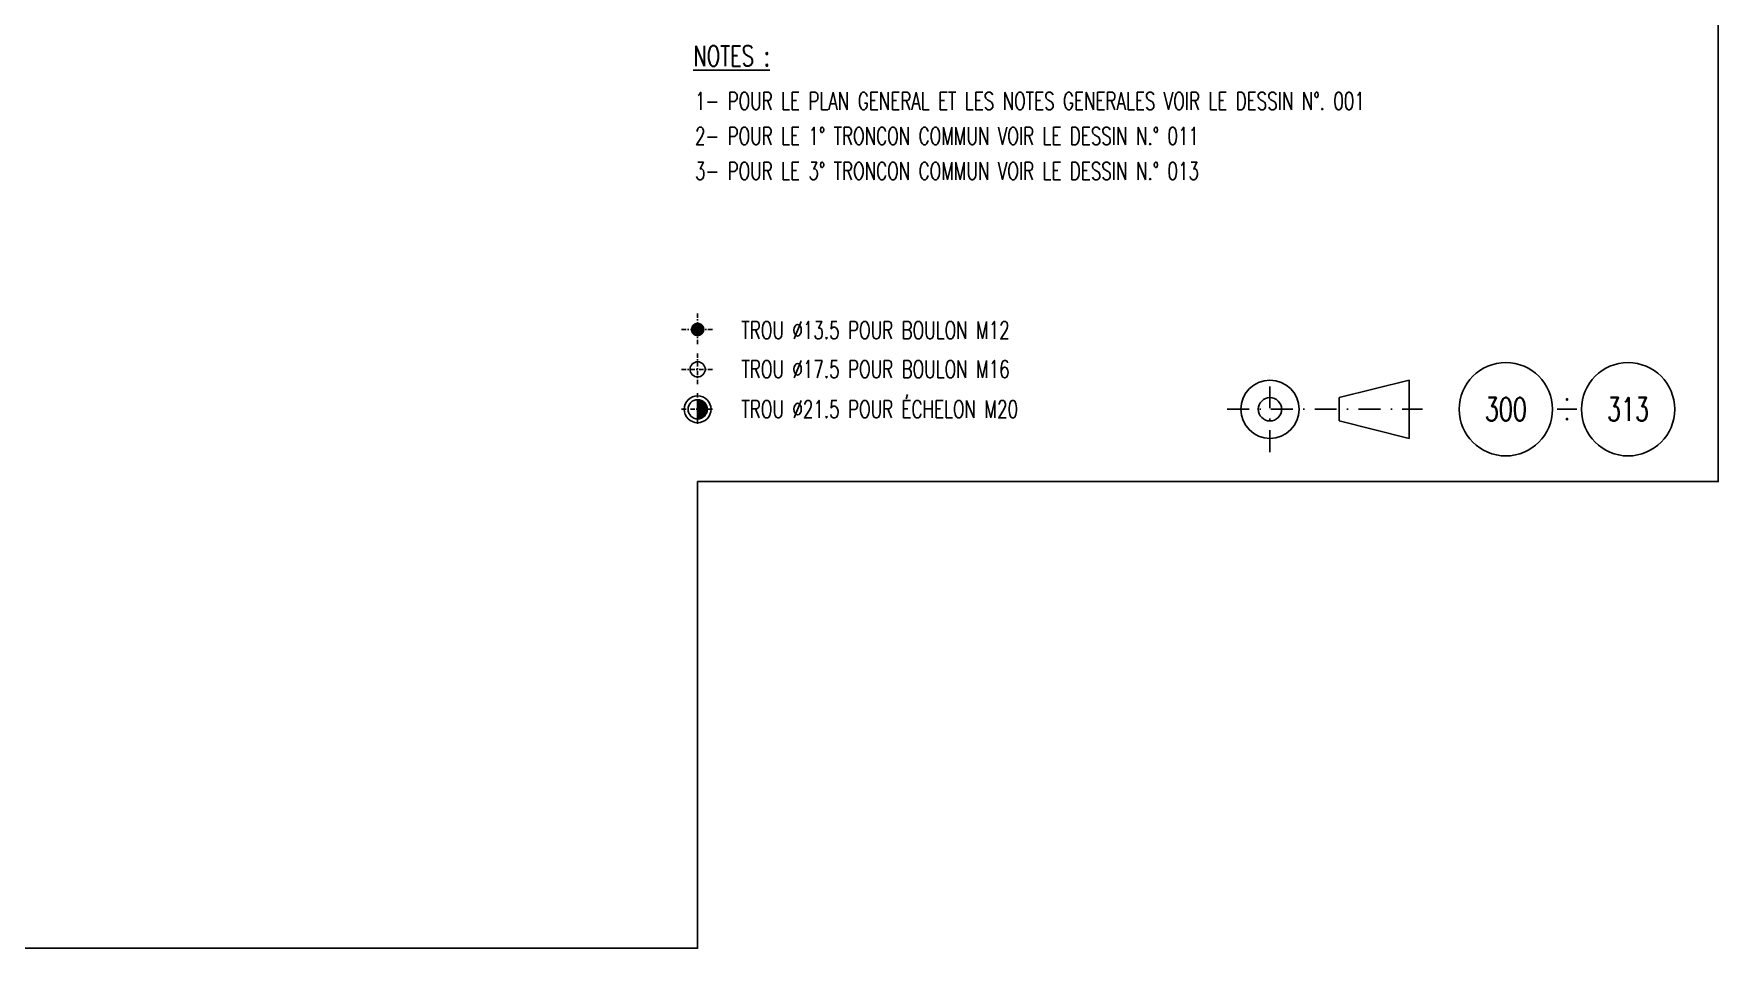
# Model space of a CAD drawing. Extents: x 142141 to 158361, y -105351 to -93871.
# Drawn here: x 152584 to 158361, y -105351 to -102216 of the extents above; entities that cross this region are included whole.
import ezdxf
from ezdxf.enums import TextEntityAlignment as Align

# ---------------------------------------------------------------- set-up
doc = ezdxf.new("R2010")
doc.units = 0
doc.header["$LTSCALE"] = 150
doc.header["$MEASUREMENT"] = 0
doc.linetypes.add('DASHDOT', pattern=[1, 0.5, -0.25, 0, -0.25])
doc.layers.get('0').update_dxf_attribs({"linetype": 'CONTINUOUS'})
for name, color, linetype in [('BOLLINI_1', 7, 'CONTINUOUS'), ('LM', 7, 'CONTINUOUS'), ('LS', 7, 'CONTINUOUS'), ('MZ', 6, 'DASHDOT'), ('NOTATION', 2, 'CONTINUOUS')]:
    doc.layers.add(name, color=color, linetype=linetype)
doc.styles.add('RQL', font='ROMANS8.SHX', dxfattribs={"width": 0.7})
doc.styles.add('RS', font='ROMANS8.shx', dxfattribs={"width": 0.7})

# ---------------------------------------------------------------- blocks, each defined once
blk = doc.blocks.new('xxx')
blk.add_circle((0, 0), 8)
at = {"color": 3, "style": 'RQL', "width": 0.7}
blk.add_attdef('POS', text='', height=4, dxfattribs=at).set_placement((0, 0), align=Align.MIDDLE)
at = {"style": 'RQL', "width": 0.7, "flags": 1}
for tag, p in [('POS1', (-0.39, -5.42)), ('TIPO', (-0.39, -8.66))]:
    blk.add_attdef(tag, p, '', height=2, dxfattribs=at)
blk = doc.blocks.new('12')
at = {"color": 0}
for p, q in [((-1, 0.06), (-0.06, 1)), ((-1, 0.01), (-0.01, 1)), ((-1, -0.03), (0.03, 1)), ((-1, -0.07), (0.07, 1)), ((0.09, -1), (-1, 0.09)), ((0.05, -1), (-1, 0.05)), ((0, -1), (-1, 0)), ((-0.99, 0.16), (-0.16, 0.99)), ((-0.99, 0.11), (-0.11, 0.99)), ((-0.99, -0.11), (0.11, 0.99)), ((-0.99, -0.15), (0.15, 0.99)), ((0.17, -0.99), (-0.99, 0.17)), ((0.13, -0.99), (-0.99, 0.13)), ((-0.98, 0.22), (-0.22, 0.98)), ((-0.98, -0.19), (0.19, 0.98)), ((0.21, -0.98), (-0.98, 0.21)), ((-0.97, -0.23), (0.23, 0.97)), ((0.24, -0.97), (-0.97, 0.24)), ((-0.96, 0.28), (-0.28, 0.96)), ((-0.96, -0.27), (0.27, 0.96)), ((0.28, -0.96), (-0.96, 0.28)), ((-0.95, -0.3), (0.3, 0.95)), ((0.31, -0.95), (-0.95, 0.31)), ((-0.94, 0.34), (-0.34, 0.94)), ((-0.94, -0.33), (0.33, 0.94)), ((0.35, -0.94), (-0.94, 0.35)), ((-0.93, -0.37), (0.37, 0.93)), ((0.38, -0.93), (-0.93, 0.38)), ((-0.92, -0.4), (0.4, 0.92)), ((-0.91, 0.42), (-0.42, 0.91)), ((0.41, -0.91), (-0.91, 0.41)), ((-0.9, -0.43), (0.43, 0.9)), ((0.44, -0.9), (-0.9, 0.44)), ((-0.89, -0.46), (0.46, 0.89)), ((0.47, -0.88), (-0.88, 0.47)), ((-0.87, -0.49), (0.49, 0.87)), ((0.5, -0.87), (-0.87, 0.5)), ((-0.86, 0.52), (-0.52, 0.86)), ((-0.86, -0.52), (0.52, 0.86)), ((0.53, -0.85), (-0.85, 0.53)), ((-0.84, -0.54), (0.54, 0.84)), ((0.55, -0.83), (-0.83, 0.55)), ((-0.82, -0.57), (0.57, 0.82)), ((0.58, -0.81), (-0.81, 0.58)), ((-0.8, -0.6), (0.6, 0.8)), ((0.61, -0.79), (-0.79, 0.61)), ((-0.78, -0.62), (0.62, 0.78)), ((0.63, -0.78), (-0.78, 0.63)), ((-0.76, -0.65), (0.65, 0.76)), ((0.66, -0.75), (-0.75, 0.66)), ((-0.74, -0.67), (0.67, 0.74)), ((0.68, -0.73), (-0.73, 0.68)), ((-0.72, -0.69), (0.69, 0.72)), ((0.7, -0.71), (-0.71, 0.7)), ((-0.7, -0.72), (0.72, 0.7)), ((0.73, -0.69), (-0.69, 0.73)), ((0.75, -0.67), (-0.67, 0.75)), ((-0.67, -0.74), (0.74, 0.67)), ((-0.65, -0.76), (0.76, 0.65)), ((0.77, -0.64), (-0.64, 0.77)), ((-0.63, -0.78), (0.78, 0.63)), ((0.79, -0.62), (-0.62, 0.79)), ((-0.6, -0.8), (0.8, 0.6)), ((0.81, -0.59), (-0.59, 0.81)), ((-0.57, -0.82), (0.82, 0.57)), ((0.83, -0.56), (-0.56, 0.83)), ((-0.55, -0.84), (0.84, 0.55)), ((0.84, -0.54), (-0.54, 0.84)), ((-0.52, -0.85), (0.85, 0.52)), ((0.86, -0.51), (-0.51, 0.86)), ((-0.49, -0.87), (0.87, 0.49)), ((0.88, -0.48), (-0.48, 0.88)), ((-0.46, -0.89), (0.89, 0.46)), ((0.89, -0.45), (-0.45, 0.89)), ((-0.43, -0.9), (0.9, 0.43)), ((0.91, -0.42), (-0.42, 0.91)), ((-0.4, -0.92), (0.92, 0.4)), ((0.92, -0.39), (-0.39, 0.92)), ((-0.37, -0.93), (0.93, 0.37)), ((0.93, -0.36), (-0.36, 0.93)), ((-0.34, -0.94), (0.94, 0.34)), ((0.95, -0.33), (-0.33, 0.95)), ((-0.3, -0.95), (0.95, 0.3)), ((0.96, -0.29), (-0.29, 0.96)), ((-0.27, -0.96), (0.96, 0.27)), ((0.97, -0.26), (-0.26, 0.97)), ((-0.23, -0.97), (0.97, 0.23)), ((0.98, -0.22), (-0.22, 0.98)), ((-0.2, -0.98), (0.98, 0.2)), ((0.98, -0.18), (-0.18, 0.98)), ((-0.16, -0.99), (0.99, 0.16)), ((0.99, -0.14), (-0.14, 0.99)), ((-0.12, -0.99), (0.99, 0.12)), ((0.99, -0.1), (-0.1, 0.99)), ((-0.08, -1), (1, 0.08)), ((1, -0.06), (-0.06, 1)), ((-0.04, -1), (1, 0.04)), ((1, -0.02), (-0.02, 1)), ((1, 0.02), (0.02, 1)), ((1, 0.07), (0.07, 1)), ((0.99, 0.12), (0.12, 0.99)), ((0.98, 0.17), (0.17, 0.98)), ((0.97, 0.23), (0.23, 0.97)), ((0.96, 0.29), (0.29, 0.96)), ((0.93, 0.36), (0.36, 0.93)), ((0.9, 0.44), (0.44, 0.9)), ((0.84, 0.55), (0.55, 0.84)), ((-0.04, -1), (-1, -0.04)), ((-0.09, -1), (-1, -0.09)), ((-0.14, -0.99), (-0.99, -0.14)), ((-0.2, -0.98), (-0.98, -0.2)), ((-0.25, -0.97), (-0.97, -0.25)), ((-0.32, -0.95), (-0.95, -0.32)), ((-0.39, -0.92), (-0.92, -0.39)), ((-0.48, -0.88), (-0.88, -0.48)), ((-0.6, -0.8), (-0.8, -0.6)), ((0.01, -1), (1, -0.01)), ((0.05, -1), (1, -0.05)), ((0.1, -0.99), (0.99, -0.1)), ((0.15, -0.99), (0.99, -0.15)), ((0.21, -0.98), (0.98, -0.21)), ((0.27, -0.96), (0.96, -0.27)), ((0.33, -0.94), (0.94, -0.33)), ((0.41, -0.91), (0.91, -0.41)), ((0.5, -0.87), (0.87, -0.5)), ((0.66, -0.75), (0.75, -0.66))]:
    blk.add_line(p, q, dxfattribs=at)
blk.add_circle((0, 0), 1)
blk = doc.blocks.new('16')
blk.add_circle((0, 0), 1)
blk = doc.blocks.new('20')
at = {"color": 0}
for p, q in [((0, 0.98), (0.02, 1)), ((0, 0.94), (0.06, 1)), ((1, -0.01), (0, 0.99)), ((0, 0.89), (0.1, 0.99)), ((0, 0.85), (0.14, 0.99)), ((0, 0.8), (0.18, 0.98)), ((0, 0.76), (0.22, 0.98)), ((0, 0.71), (0.25, 0.97)), ((0, 0.67), (0.29, 0.96)), ((1, -0.05), (0, 0.95)), ((0, 0.62), (0.32, 0.95)), ((0, 0.58), (0.36, 0.93)), ((0, 0.53), (0.39, 0.92)), ((0, 0.49), (0.42, 0.91)), ((1, -0.09), (0, 0.9)), ((0, 0.44), (0.45, 0.89)), ((0, 0.4), (0.48, 0.88)), ((0.99, -0.13), (0, 0.86)), ((0, 0.35), (0.51, 0.86)), ((0, 0.31), (0.54, 0.84)), ((0, 0.26), (0.56, 0.83)), ((0.99, -0.17), (0, 0.81)), ((0, 0.22), (0.59, 0.81)), ((0, 0.17), (0.61, 0.79)), ((0.98, -0.21), (0, 0.77)), ((0, 0.13), (0.64, 0.77)), ((0, 0.08), (0.66, 0.75)), ((0, 0.04), (0.69, 0.73)), ((0.97, -0.25), (0, 0.72)), ((0, -0.01), (0.71, 0.7)), ((0.96, -0.28), (0, 0.68)), ((0, -0.05), (0.73, 0.68)), ((0, -0.1), (0.75, 0.66)), ((0.95, -0.32), (0, 0.63)), ((0, -0.14), (0.77, 0.63)), ((0, -0.19), (0.79, 0.61)), ((0.94, -0.35), (0, 0.59)), ((0, -0.23), (0.81, 0.58)), ((0, -0.28), (0.83, 0.56)), ((0.92, -0.38), (0, 0.54)), ((0, -0.32), (0.85, 0.53)), ((0.91, -0.41), (0, 0.5)), ((0, -0.36), (0.87, 0.5)), ((0, -0.41), (0.88, 0.47)), ((0.9, -0.44), (0, 0.45)), ((0, -0.45), (0.9, 0.44)), ((0.88, -0.47), (0, 0.41)), ((0, -0.5), (0.91, 0.41)), ((0, -0.54), (0.92, 0.38)), ((0.87, -0.5), (0, 0.36)), ((0, -0.59), (0.94, 0.35)), ((0.85, -0.53), (0, 0.32)), ((0, -0.63), (0.95, 0.31)), ((0, -0.68), (0.96, 0.28)), ((0.83, -0.56), (0, 0.27)), ((0, -0.72), (0.97, 0.25)), ((0.81, -0.58), (0, 0.23)), ((0, -0.77), (0.98, 0.21)), ((0.79, -0.61), (0, 0.18)), ((0, -0.81), (0.99, 0.17)), ((0.77, -0.63), (0, 0.14)), ((0, -0.86), (0.99, 0.13)), ((0.75, -0.66), (0, 0.09)), ((0, -0.9), (1, 0.09)), ((0.73, -0.68), (0, 0.05)), ((0, -0.95), (1, 0.05)), ((0.71, -0.7), (0, 0.01)), ((0, -0.99), (1, 0.01)), ((1, 0.04), (0.04, 1)), ((1, 0.09), (0.09, 1)), ((0.99, 0.14), (0.14, 0.99)), ((0.98, 0.19), (0.19, 0.98)), ((0.97, 0.25), (0.25, 0.97)), ((0.95, 0.31), (0.31, 0.95)), ((0.92, 0.38), (0.38, 0.92)), ((0.88, 0.47), (0.47, 0.88)), ((0.81, 0.59), (0.59, 0.81)), ((0.69, -0.73), (0, -0.04)), ((0.66, -0.75), (0, -0.08)), ((0.64, -0.77), (0, -0.13)), ((0.61, -0.79), (0, -0.17)), ((0.59, -0.81), (0, -0.22)), ((0.56, -0.83), (0, -0.26)), ((0.54, -0.84), (0, -0.31)), ((0.51, -0.86), (0, -0.35)), ((0.48, -0.88), (0, -0.4)), ((0.45, -0.89), (0, -0.44)), ((0.42, -0.91), (0, -0.49)), ((0.39, -0.92), (0, -0.53)), ((0.36, -0.93), (0, -0.58)), ((0.32, -0.95), (0, -0.62)), ((0.29, -0.96), (0, -0.67)), ((0.25, -0.97), (0, -0.71)), ((0.22, -0.98), (0, -0.76)), ((0.18, -0.98), (0, -0.8)), ((0.14, -0.99), (0, -0.85)), ((0.1, -0.99), (0, -0.89)), ((0.04, -1), (1, -0.04)), ((0.09, -1), (1, -0.09)), ((0.14, -0.99), (0.99, -0.14)), ((0.19, -0.98), (0.98, -0.19)), ((0.25, -0.97), (0.97, -0.25)), ((0.31, -0.95), (0.95, -0.31)), ((0.38, -0.92), (0.92, -0.38)), ((0.47, -0.88), (0.88, -0.47)), ((0.59, -0.81), (0.81, -0.59))]:
    blk.add_line(p, q, dxfattribs=at)
blk.add_line((0, 1), (0, -1))
blk.add_circle((0, 0), 1)

msp = doc.modelspace()

# ---------------------------------------------------------------- linework, layer by layer
at = {"color": 0}
for p, q in [((157060.816, -103463.533), (157301.252, -103403.533)), ((157301.252, -103403.533), (157301.252, -103603.533)), ((157060.816, -103463.533), (157060.816, -103543.533)), ((157301.252, -103603.533), (157060.816, -103543.533))]:
    msp.add_line(p, q, dxfattribs=at)
for radius in [100, 40]:
    msp.add_circle((156823.544, -103503.533), radius, dxfattribs=at)
at = {"layer": 'LS', "color": 0}
msp.add_line((157875.653, -103503.533), (157808.318, -103503.533), dxfattribs=at)
at = {"layer": 'LS', "color": 8}
msp.add_lwpolyline([(142140.931, -93871.11), (142140.931, -105351.11), (154860.931, -105351.11), (154860.931, -103751.11), (158360.931, -103751.11), (158360.931, -93871.11), (142140.931, -93871.11)], close=True, dxfattribs=at)
at = {"layer": 'LS', "color": 0, "const_width": 4.5}
for points in [[(157839.236, -103469.865, 1), (157844.736, -103469.865, 1)], [(157839.236, -103537.2, 1), (157844.736, -103537.2, 1)]]:
    msp.add_lwpolyline(points, format="xyb", close=True, dxfattribs=at)
at = {"layer": 'LS', "color": 0}
msp.add_circle((154860.931, -103503.533), 45.935, dxfattribs=at)
at = {"layer": 'MZ', "ltscale": 0.2}
for p, q in [((154806.072, -103229.879), (154915.79, -103229.879)), ((154860.931, -103175.02), (154860.931, -103284.738)), ((154860.931, -103311.847), (154860.931, -103421.565)), ((154860.931, -103311.847), (154860.931, -103421.565)), ((154806.072, -103366.706), (154915.79, -103366.706)), ((154806.072, -103366.706), (154915.79, -103366.706)), ((154860.931, -103448.674), (154860.931, -103558.392)), ((154806.072, -103503.533), (154915.79, -103503.533))]:
    msp.add_line(p, q, dxfattribs=at)
at = {"layer": 'MZ'}
for p, q in [((156823.544, -103650.14), (156823.544, -103356.926)), ((156676.937, -103503.533), (157346.447, -103503.533))]:
    msp.add_line(p, q, dxfattribs=at)

# ---------------------------------------------------------------- block references
at = {"layer": 'BOLLINI_1', "xscale": 19.9979999999973, "yscale": 19.9979999999973, "zscale": 19.9979999999973}
for p, values in [((157632.423, -103503.533), {'POS': '300'}), ((158051.549, -103503.533), {'POS': '313'})]:
    msp.add_blockref('xxx', p, dxfattribs=at).add_auto_attribs(values)
at = {"layer": 'LM'}
for name, p, xscale, yscale, zscale, rotation in [('12', (154860.931, -103229.879), 20.79999999947743, 20.79999999947743, 20.79999999947743, 344.7569620653314), ('16', (154860.931, -103366.706), 26.00000000012995, 26.00000000012995, 26.00000000012995, 280.755082505952)]:
    msp.add_blockref(name, p, dxfattribs=dict(at, xscale=xscale, yscale=yscale, zscale=zscale, rotation=rotation))
at = {"layer": 'LM', "xscale": 32.90000000036427, "yscale": 32.90000000036427, "zscale": 32.90000000036427}
msp.add_blockref('20', (154860.931, -103503.533), dxfattribs=at)

# ---------------------------------------------------------------- texts
at = {"layer": 'LM', "style": 'RS', "width": 0.7}
for s, p in [('1- POUR LE PLAN GENERAL ET LES NOTES GENERALES VOIR LE DESSIN N%%D. 001', (154852.071, -102477.07)), ('2- POUR LE 1° TRONCON COMMUN VOIR LE DESSIN N.° 011', (154852.071, -102597.07)), ('3- POUR LE 3° TRONCON COMMUN VOIR LE DESSIN N.° 013', (154852.071, -102717.07))]:
    msp.add_text(s, height=60, dxfattribs=at).set_placement(p)
at = {"layer": 'LM', "linetype": 'ByBlock', "style": 'RS', "width": 0.7}
for s, p in [('TROU %%C13.5 POUR BOULON M12', (155011.21, -103262.44)), ('TROU %%C17.5 POUR BOULON M16', (155011.249, -103396.222)), ('TROU %%C21.5 POUR ÉCHELON M20', (155011.223, -103533.049))]:
    msp.add_text(s, height=60, dxfattribs=at).set_placement(p)
at = {"layer": 'NOTATION', "color": 7, "style": 'RS', "width": 0.7}
msp.add_text('%%uNOTES :', height=70, dxfattribs=at).set_placement((154845.916, -102327.269))

doc.saveas('drawing.dxf')
